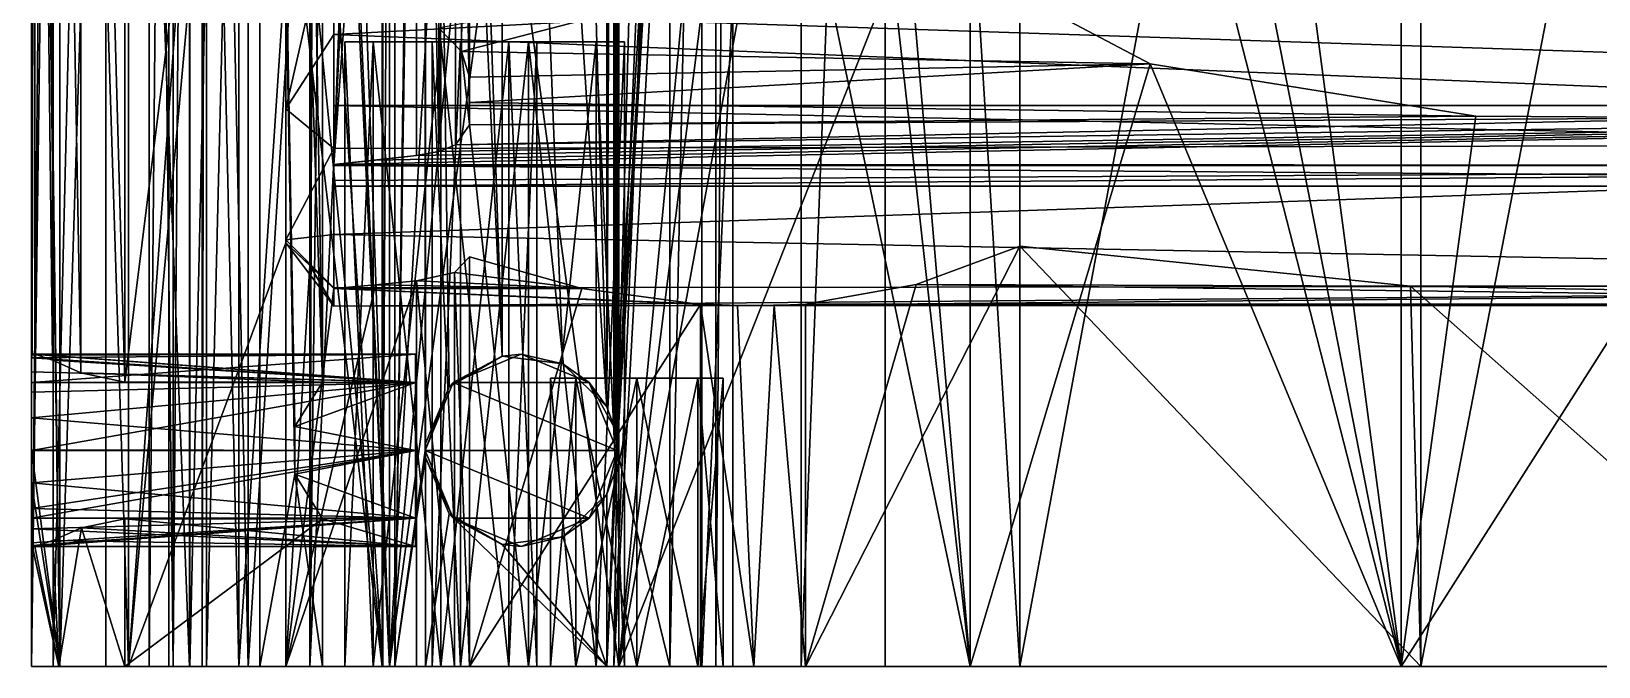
# Model space of a CAD drawing. Extents: x -33.3 to 33, y -1.5 to 54.
# Drawn here: x -33.3 to -0.66, y 0 to 13.22 of the extents above; entities that cross this region are included whole.
import ezdxf

# ---------------------------------------------------------------- set-up
doc = ezdxf.new("R2010")
doc.units = 0

msp = doc.modelspace()

# ---------------------------------------------------------------- linework, layer by layer
for points in [[(-32.844131, 45, 22.814365), (-32.844131, 0, 22.814365), (-33.298752, 0, 23.911924)], [(-32.844131, 45, 22.814365), (-33.298752, 0, 23.911924), (-33.298752, 45, 23.911924)], [(-33.298752, 40.5, 24.31031), (-33.298752, 45, 23.911924), (-33.298752, 0, 23.911924)], [(-33.298752, 45, 28.192495), (-32.706757, 0, 29.620594), (-32.706757, 45, 29.620594)], [(-33.295349, 40.499588, 28.309706), (-32.706757, 0, 29.620594), (-33.298752, 45, 28.192495)], [(-32.706528, 45, -31.61393), (-32.706528, 0, -31.61393), (-33.298752, 0, -30.185276)], [(-32.706528, 45, -31.61393), (-33.298752, 0, -30.185276), (-33.298752, 45, -30.185276)], [(-33.298752, 40.5, -28.309999), (-33.298752, 45, -30.185276), (-33.298752, 0, -30.185276)], [(-31.746572, 45, 22.359743), (-31.746572, 0, 22.359743), (-32.844131, 0, 22.814365)], [(-31.746572, 45, 22.359743), (-32.844131, 0, 22.814365), (-32.844131, 45, 22.814365)], [(-32.706757, 45, 29.620594), (-32.706757, 0, 29.620594), (-31.27866, 0, 30.212589)], [(-32.706757, 45, 29.620594), (-31.27866, 0, 30.212589), (-31.27866, 45, 30.212589)], [(-31.277874, 45, -32.206158), (-31.277874, 0, -32.206158), (-32.706528, 0, -31.61393)], [(-31.277874, 45, -32.206158), (-32.706528, 0, -31.61393), (-32.706528, 45, -31.61393)], [(-31.746572, 45, 22.359743), (-30.005226, 0, 22.359743), (-31.746572, 0, 22.359743)], [(-30.005226, 45, 22.359743), (-30.005226, 0, 22.359743), (-31.746572, 45, 22.359743)], [(-31.27866, 45, 30.212589), (-31.27866, 0, 30.212589), (-28, 45, 30.212589)], [(-28, 36.184063, 30.212589), (-28, 45, 30.212589), (-31.27866, 0, 30.212589)], [(-31.277874, 45, -32.206158), (-25.995192, 0, -32.206158), (-31.277874, 0, -32.206158)], [(-25.995192, 45, -32.206158), (-25.995192, 0, -32.206158), (-31.277874, 45, -32.206158)], [(-30.845131, 45, 20.972454), (-30.845131, 0, 20.972454), (-30.344917, 0, 22.04801)], [(-30.845131, 45, 20.972454), (-30.344917, 0, 22.04801), (-30.344917, 45, 22.04801)], [(-30.438911, 45, 19.857996), (-30.438911, 0, 19.857996), (-30.845131, 0, 20.972454)], [(-30.438911, 45, 19.857996), (-30.845131, 0, 20.972454), (-30.845131, 45, 20.972454)], [(-30.438911, 45, 19.857996), (-25.980762, 0, 15), (-30.438911, 0, 19.857996)], [(-25.980762, 45, 15), (-25.980762, 0, 15), (-30.438911, 45, 19.857996)], [(-30.005226, 45, 22.359743), (-30.344917, 0, 22.04801), (-30.005226, 0, 22.359743)], [(-30.344917, 45, 22.04801), (-30.344917, 0, 22.04801), (-30.005226, 45, 22.359743)], [(-28.977982, 45, -7.763803), (-28.977982, 0, -7.763803), (-30, 0, 0.000973)], [(-30, 45, 0.000973), (-30, 0, 0.000973), (-28.977602, 0, 7.765216)], [(-28.977982, 45, -7.763803), (-30, 0, 0.000973), (-30, 45, 0.000973)], [(-30, 45, 0.000973), (-28.977602, 0, 7.765216), (-28.977602, 45, 7.765216)], [(-29.650682, 45, -21.957912), (-29.650682, 0, -21.957912), (-29.73951, 0, -19.888279)], [(-29.73951, 45, -19.888279), (-29.73951, 0, -19.888279), (-28.782379, 0, -18.052891)], [(-29.650682, 45, -21.957912), (-29.73951, 0, -19.888279), (-29.73951, 45, -19.888279)], [(-29.73951, 45, -19.888279), (-28.782379, 0, -18.052891), (-28.782379, 45, -18.052891)], [(-28.539814, 45, -23.704542), (-28.539814, 0, -23.704542), (-29.650682, 0, -21.957912)], [(-28.539814, 45, -23.704542), (-29.650682, 0, -21.957912), (-29.650682, 45, -21.957912)], [(-25.980762, 45, -15), (-25.980762, 0, -15), (-28.977982, 0, -7.763803)], [(-25.980762, 45, -15), (-28.977982, 0, -7.763803), (-28.977982, 45, -7.763803)], [(-28.977602, 45, 7.765216), (-28.977602, 0, 7.765216), (-25.980762, 0, 15)], [(-28.977602, 45, 7.765216), (-25.980762, 0, 15), (-25.980762, 45, 15)], [(-25.980762, 45, -15), (-28.782379, 0, -18.052891), (-25.980762, 0, -15)], [(-28.782379, 45, -18.052891), (-28.782379, 0, -18.052891), (-25.980762, 45, -15)], [(-27.812992, 4.006595, -24.371542), (-28.539814, 0, -23.704542), (-28.539814, 45, -23.704542)], [(-27.811419, 40.001221, -24.372986), (-27.23431, 5.920989, -24.902594), (-28.539814, 45, -23.704542)], [(-27.811419, 4.99878, -24.372986), (-28.539814, 45, -23.704542), (-27.23431, 5.920989, -24.902594)], [(-27.811419, 4.99878, -24.372986), (-27.812992, 4.006595, -24.371542), (-28.539814, 45, -23.704542)], [(-25.731443, 45, -39.245968), (-25.731443, 0, -39.245968), (-25.995192, 0, -38.609222)], [(-25.995192, 45, -32.206158), (-25.995192, 0, -38.609222), (-25.995192, 0, -32.206158)], [(-25.995192, 45, -38.609222), (-25.995192, 0, -38.609222), (-25.995192, 45, -32.206158)], [(-25.731443, 45, -39.245968), (-25.995192, 0, -38.609222), (-25.995192, 45, -38.609222)], [(-25.094696, 45, -39.509716), (-25.731443, 0, -39.245968), (-25.731443, 45, -39.245968)], [(-25.1, 40.5, -39.509701), (-25.731443, 0, -39.245968), (-25.094696, 45, -39.509716)], [(-19.336653, 45, -31.423027), (-19.336653, 0, -31.423027), (-21.172041, 0, -30.465899)], [(-18.691631, 45, -32.742153), (-21.172041, 0, -30.465899), (-18.691631, 0, -32.742153)], [(-21.1, 4.5, -30.532009), (-21.172041, 0, -30.465899), (-18.691631, 45, -32.742153)], [(-21.1, 4.5, -30.532009), (-19.336653, 45, -31.423027), (-21.172041, 0, -30.465899)], [(-21.172041, 5.031954, -30.465899), (-18.691631, 45, -32.742153), (-21.172041, 39.968044, -30.465899)], [(-21.117777, 4.766068, -30.515696), (-18.691631, 45, -32.742153), (-21.172041, 5.031954, -30.465899)], [(-21.117777, 4.766068, -30.515696), (-21.1, 4.5, -30.532009), (-18.691631, 45, -32.742153)], [(-21.1, 4.5, -39.500626), (-20.00436, 45, -39.156887), (-20.00436, 0, -39.156887)], [(-21.1, 4.5, -39.500626), (-21.1, 40.5, -39.500626), (-20.00436, 45, -39.156887)], [(-21.1, 40.5, -30.532009), (-19.336653, 45, -31.423027), (-21.1, 4.5, -30.532009)], [(-19.044462, 45, -38.196987), (-19.044462, 0, -38.196987), (-20.00436, 0, -39.156887)], [(-19.044462, 45, -38.196987), (-20.00436, 0, -39.156887), (-20.00436, 45, -39.156887)], [(-17.267021, 45, -31.3342), (-17.267021, 0, -31.3342), (-19.336653, 0, -31.423027)], [(-17.267021, 45, -31.3342), (-19.336653, 0, -31.423027), (-19.336653, 45, -31.423027)], [(-18.691631, 45, -36.882973), (-18.691631, 0, -36.882973), (-19.044462, 0, -38.196987)], [(-18.691631, 45, -36.882973), (-19.044462, 0, -38.196987), (-19.044462, 45, -38.196987)], [(-18.691631, 45, -36.882973), (-18.691631, 0, -32.742153), (-18.691631, 0, -36.882973)], [(-18.691631, 45, -32.742153), (-18.691631, 0, -32.742153), (-18.691631, 45, -36.882973)], [(-15.520391, 45, -30.223331), (-15.520391, 0, -30.223331), (-17.267021, 0, -31.3342)], [(-15.520391, 45, -30.223331), (-17.267021, 0, -31.3342), (-17.267021, 45, -31.3342)], [(-15.520391, 45, -30.223331), (-12.718772, 0, -27.170441), (-15.520391, 0, -30.223331)], [(-12.718772, 45, -27.170441), (-12.718772, 0, -27.170441), (-15.520391, 45, -30.223331)], [(-4.363823, 45, -29.680786), (-4.363823, 0, -29.680786), (-12.718772, 0, -27.170441)], [(-4.363823, 45, -29.680786), (-12.718772, 0, -27.170441), (-12.718772, 45, -27.170441)], [(4.361619, 45, -29.681107), (4.361619, 0, -29.681107), (-4.363823, 0, -29.680786)], [(4.361619, 45, -29.681107), (-4.363823, 0, -29.680786), (-4.363823, 45, -29.680786)], [(-33.298752, 39.086426, 24.895391), (-33.298752, 40.5, 24.31031), (-33.298752, 0, 23.911924)], [(-33.298752, 39.291485, -27.903315), (-33.298752, 40.5, -28.309999), (-33.298752, 0, -30.185276)], [(-33.29533, 4.510504, 28.310081), (-33.295349, 40.499588, 28.309706), (-33.298752, 39.824566, 28.192495)], [(-33.29533, 4.510504, 28.310081), (-32.706757, 0, 29.620594), (-33.295349, 40.499588, 28.309706)], [(-25.1, 4.5, -39.509701), (-25.731443, 0, -39.245968), (-25.1, 40.5, -39.509701)], [(-25.1, 4.5, -39.509701), (-25.1, 40.5, -39.509701), (-25.094696, 40.35445, -39.509716)], [(-21.156034, 4.970101, -39.504696), (-21.156034, 40.0299, -39.504696), (-21.1, 40.5, -39.500626)], [(-21.1, 4.5, -39.500626), (-21.156034, 4.970101, -39.504696), (-21.1, 40.5, -39.500626)], [(-21.117777, 4.766068, -30.515696), (-21.1, 40.5, -30.532009), (-21.1, 4.5, -30.532009)], [(-21.117777, 4.766068, -30.515696), (-21.117777, 40.233932, -30.515696), (-21.1, 40.5, -30.532009)], [(-25.1, 4.5, -39.509701), (-25.094696, 40.35445, -39.509716), (-25.094696, 4.645549, -39.509716)], [(-24.601913, 5.820364, -39.509716), (-25.094696, 4.645549, -39.509716), (-25.094696, 40.35445, -39.509716)], [(-23.496424, 6.460319, -39.509716), (-24.601913, 5.820364, -39.509716), (-25.094696, 40.35445, -39.509716)], [(-24.601913, 39.179638, -39.509716), (-23.496424, 6.460319, -39.509716), (-25.094696, 40.35445, -39.509716)], [(-21.172041, 5.031954, -30.465899), (-21.172041, 39.968044, -30.465899), (-21.117777, 40.233932, -30.515696)], [(-21.117777, 4.766068, -30.515696), (-21.172041, 5.031954, -30.465899), (-21.117777, 40.233932, -30.515696)], [(-33.298752, 6.5, 26.309999), (-33.298752, 39.824566, 28.192495), (-33.298752, 38.864944, 27.461481)], [(-33.298752, 6.135055, 27.461481), (-33.298752, 5.175434, 28.192495), (-33.298752, 39.824566, 28.192495)], [(-33.29533, 4.510504, 28.310081), (-33.298752, 39.824566, 28.192495), (-33.298752, 5.175434, 28.192495)], [(-33.298752, 6.5, 26.309999), (-33.298752, 6.135055, 27.461481), (-33.298752, 39.824566, 28.192495)], [(-27.811419, 40.001221, -24.372986), (-27.23431, 39.07901, -24.902594), (-27.23431, 5.920989, -24.902594)], [(-21.156034, 40.0299, -39.504696), (-21.318375, 5.408743, -39.509716), (-21.318375, 39.591255, -39.509716)], [(-21.156034, 4.970101, -39.504696), (-21.318375, 5.408743, -39.509716), (-21.156034, 40.0299, -39.504696)], [(-22.230362, 38.699196, -39.509716), (-21.318375, 39.591255, -39.509716), (-21.318375, 5.408743, -39.509716)], [(-33.298752, 39.291485, -27.903315), (-33.298752, 0, -30.185276), (-33.298752, 38.573772, -26.848183)], [(-24.601913, 39.179638, -39.509716), (-23.496424, 38.53968, -39.509716), (-23.496424, 6.460319, -39.509716)], [(-33.298752, 38.5, 26.309999), (-33.298752, 39.086426, 24.895391), (-33.298752, 0, 23.911924)], [(-33.298752, 6.5, 26.309999), (-33.298752, 38.864944, 27.461481), (-33.298752, 38.5, 26.309999)], [(-32.269455, 6.11617, -25.13187), (-32.270882, 38.883297, -25.132633), (-32.857845, 38.624851, -25.614794)], [(-32.270882, 38.883297, -25.132633), (-31.353165, 5.920989, -24.902594), (-31.353165, 39.07901, -24.902594)], [(-32.269455, 6.11617, -25.13187), (-31.353165, 5.920989, -24.902594), (-32.270882, 38.883297, -25.132633)], [(-31.353165, 5.920989, -24.902594), (-27.23431, 5.920989, -24.902594), (-27.23431, 39.07901, -24.902594)], [(-31.353165, 39.07901, -24.902594), (-31.353165, 5.920989, -24.902594), (-27.23431, 39.07901, -24.902594)], [(-33.298752, 5.708514, -27.903315), (-33.298752, 38.573772, -26.848183), (-33.298752, 0, -30.185276)], [(-33.298752, 38.573772, -26.848183), (-33.298752, 6.426229, -26.848183), (-33.280163, 6.481708, -26.57988)], [(-33.280163, 38.518291, -26.57988), (-33.298752, 38.573772, -26.848183), (-33.280163, 6.481708, -26.57988)], [(-33.298752, 5.708514, -27.903315), (-33.298752, 6.426229, -26.848183), (-33.298752, 38.573772, -26.848183)], [(-33.280163, 38.518291, -26.57988), (-33.280163, 6.481708, -26.57988), (-33.222836, 6.5, -26.309999)], [(-33.222836, 38.5, -26.309999), (-33.280163, 38.518291, -26.57988), (-33.222836, 6.5, -26.309999)], [(-32.858875, 6.375619, -25.616049), (-32.857845, 38.624851, -25.614794), (-33.222836, 38.5, -26.309999)], [(-32.858875, 6.375619, -25.616049), (-32.269455, 6.11617, -25.13187), (-32.857845, 38.624851, -25.614794)], [(-23.496424, 38.53968, -39.509716), (-22.230362, 38.699196, -39.509716), (-21.318375, 5.408743, -39.509716)], [(-23.496424, 38.53968, -39.509716), (-22.230362, 6.300802, -39.509716), (-23.496424, 6.460319, -39.509716)], [(-23.496424, 38.53968, -39.509716), (-21.318375, 5.408743, -39.509716), (-22.230362, 6.300802, -39.509716)], [(-33.298752, 4.5, 24.31031), (-33.298752, 38.5, 26.309999), (-33.298752, 0, 23.911924)], [(-33.298752, 5.913573, 24.895391), (-33.298752, 6.5, 26.309999), (-33.298752, 38.5, 26.309999)], [(-33.298752, 4.5, 24.31031), (-33.298752, 5.913573, 24.895391), (-33.298752, 38.5, 26.309999)], [(-32.858875, 6.375619, -25.616049), (-33.222836, 38.5, -26.309999), (-33.222836, 6.5, -26.309999)], [(-28, 36.184063, 30.212589), (-31.27866, 0, 30.212589), (-28, 8.816087, 30.212589)], [(-28, 36.121296, 36.403366), (-28, 36.184063, 30.212589), (-28, 8.816087, 30.212589)], [(-28, 33.395233, 41.962067), (-28, 36.121296, 36.403366), (-28, 8.816087, 30.212589)], [(-27.5, 35), (-27.5, 0), (-25.841698, 0, -9.404397)], [(-25.841955, 35, 9.403885), (-25.841698, 0, 9.404397), (-27.5, 0)], [(-27.394474, 35, 2.403049), (-27.5, 0), (-27.5, 35)], [(-27.08239, 35, 4.77397), (-27.5, 0), (-27.394474, 35, 2.403049)], [(-25.841955, 35, 9.403885), (-27.5, 0), (-27.08239, 35, 4.77397)], [(-27.394474, 35, -2.403049), (-27.5, 35), (-25.841698, 0, -9.404397)], [(-27.394474, 35, -2.403049), (-25.841698, 0, -9.404397), (-27.08239, 35, -4.77397)], [(-27.08239, 35, -4.77397), (-25.841698, 0, -9.404397), (-25.841955, 35, -9.403885)], [(-27, 35, 33.170441), (-27, 10, 33.170441), (-27, 10.113154, 31.492329)], [(-27, 34.886845, 31.492329), (-27, 35, 33.170441), (-27, 10.113154, 31.492329)], [(-27, 35, 33.170441), (-27, 34.574043, 36.404457), (-27, 10, 33.170441)], [(-25.841955, 35, -9.403885), (-25.841698, 0, -9.404397), (-21.065294, 0, -17.677368)], [(-25.841955, 35, -9.403885), (-21.065294, 0, -17.677368), (-21.066244, 35, -17.676039)], [(-23.81609, 35, 13.748703), (-25.841698, 0, 9.404397), (-25.841955, 35, 9.403885)], [(-21.066244, 35, 17.676039), (-21.065294, 0, 17.677368), (-25.841698, 0, 9.404397)], [(-22.525848, 35, 15.774435), (-25.841698, 0, 9.404397), (-23.81609, 35, 13.748703)], [(-21.066244, 35, 17.676039), (-25.841698, 0, 9.404397), (-22.525848, 35, 15.774435)], [(-21.066244, 35, -17.676039), (-21.065294, 0, -17.677368), (-13.75, 0, -23.815699)], [(-21.066244, 35, -17.676039), (-13.75, 0, -23.815699), (-17.676039, 35, -21.066244)], [(-17.676039, 35, 21.066244), (-21.065294, 0, 17.677368), (-21.066244, 35, 17.676039)], [(-17.676039, 35, 21.066244), (-18.081625, 23.608702, 20.719706), (-21.065294, 0, 17.677368)], [(-17.676039, 35, -21.066244), (-13.75, 0, -23.815699), (-13.748703, 35, -23.81609)], [(-13.748703, 35, -23.81609), (-13.75, 0, -23.815699), (-4.776402, 0, -27.081764)], [(-13.748703, 35, -23.81609), (-4.776402, 0, -27.081764), (-11.623471, 35, -24.922573)], [(-11.623471, 35, -24.922573), (-4.776402, 0, -27.081764), (-9.403885, 35, -25.841955)], [(-9.403885, 35, -25.841955), (-4.776402, 0, -27.081764), (-4.77397, 35, -27.08239)], [(-4.77397, 35, -27.08239), (-4.776402, 0, -27.081764), (4.776402, 0, -27.081764)], [(-4.77397, 35, -27.08239), (4.776402, 0, -27.081764), (4.77397, 35, -27.08239)], [(-27, 34.886845, 31.492329), (-27, 10.113154, 31.492329), (-27, 10.447935, 29.854156)], [(-27, 34.552063, 29.854156), (-27, 34.886845, 31.492329), (-27, 10.447935, 29.854156)], [(-27, 34.574043, 36.404457), (-27, 10.425955, 36.404457), (-27, 10, 33.170441)], [(-27, 34.574043, 36.404457), (-27, 33.324436, 39.421284), (-27, 10.425955, 36.404457)], [(-26.133982, 34.462318, 29.543749), (-27, 34.552063, 29.854156), (-27, 10.447935, 29.854156)], [(-26.133982, 34.462318, 29.543749), (-27, 10.447935, 29.854156), (-25.277739, 34.364941, 29.236843)], [(-25.277739, 34.364941, 29.236843), (-27, 10.447935, 29.854156), (-25.277739, 10.635059, 29.236843)], [(-25.277739, 34.364941, 29.236843), (-25.277739, 10.635059, 29.236843), (-24.817129, 10.72207, 28.983513)], [(-25.277739, 34.364941, 29.236843), (-24.817129, 10.72207, 28.983513), (-24.820301, 34.278812, 28.985994)], [(-24.820301, 34.278812, 28.985994), (-24.817129, 10.72207, 28.983513), (-24.468899, 34.140236, 28.614689)], [(-24.468899, 34.140236, 28.614689), (-24.817129, 10.72207, 28.983513), (-24.465014, 10.861979, 28.60903)], [(-24.468899, 34.140236, 28.614689), (-24.465014, 10.861979, 28.60903), (-24.174643, 11.275418, 27.669643)], [(-24.468899, 34.140236, 28.614689), (-24.174643, 11.275418, 27.669643), (-24.174643, 33.724583, 27.669643)], [(-24.174643, 33.724583, 27.669643), (-24.174643, 11.275418, 27.669643), (-24.174643, 33.263065, 26.813835)], [(-28, 28.537912, 45.801014), (-28, 33.395233, 41.962067), (-28, 8.816087, 30.212589)], [(-27, 33.324436, 39.421284), (-27, 11.675566, 39.421284), (-27, 10.425955, 36.404457)], [(-27, 33.324436, 39.421284), (-27, 31.338835, 42.009274), (-27, 11.675566, 39.421284)], [(-24.174643, 33.263065, 26.813835), (-24.174643, 11.275418, 27.669643), (-24.174643, 32.73539, 25.995008)], [(-24.174643, 32.73539, 25.995008), (-24.174643, 12.264612, 25.995008), (-24.34314, 12.8015, 25.284433)], [(-24.174643, 32.73539, 25.995008), (-24.34314, 12.8015, 25.284433), (-24.339455, 32.204487, 25.291803)], [(-24.174643, 32.73539, 25.995008), (-24.174643, 11.275418, 27.669643), (-24.174643, 12.264612, 25.995008)], [(-24.339455, 32.204487, 25.291803), (-24.34314, 12.8015, 25.284433), (-24.813972, 13.285153, 24.72434)], [(-27, 31.338835, 42.009274), (-27, 13.661165, 42.009274), (-27, 11.675566, 39.421284)], [(-28, 22.499947, 47.170288), (-28, 28.537912, 45.801014), (-28, 8.816087, 30.212589)], [(-17.564455, 19.036381, 21.159889), (-21.065294, 0, 17.677368), (-18.081625, 23.608702, 20.719706)], [(-28, 16.462172, 45.80098), (-28, 22.499947, 47.170288), (-28, 8.816087, 30.212589)], [(-15.045473, 15.206003, 23.019203), (-21.065294, 0, 17.677368), (-17.564455, 19.036381, 21.159889)], [(-28, 11.604877, 41.962017), (-26.999844, 15.997065, 46.687534), (-28, 16.462172, 45.80098)], [(-28, 11.604877, 41.962017), (-28, 16.462172, 45.80098), (-28, 8.816087, 30.212589)], [(-28, 11.604877, 41.962017), (-26.999847, 13.154413, 44.903301), (-26.999844, 15.997065, 46.687534)], [(-26.999847, 13.154413, 44.903301), (28, 10.894039, 42.672619), (28, 16.078783, 46.726543)], [(-26.999844, 15.997065, 46.687534), (-26.999847, 13.154413, 44.903301), (28, 16.078783, 46.726543)], [(-24.813972, 13.285153, 24.72434), (-24.34314, 12.8015, 25.284433), (-15.045473, 15.206003, 23.019203)], [(-24.34314, 12.8015, 25.284433), (-10.002563, 12.542758, 25.613766), (-15.045473, 15.206003, 23.019203)], [(-15.045473, 15.206003, 23.019203), (-13.75, 0, 23.815699), (-21.065294, 0, 17.677368)], [(-10.002563, 12.542758, 25.613766), (-13.75, 0, 23.815699), (-15.045473, 15.206003, 23.019203)], [(-27, 13.661165, 42.009274), (33, 13.660427, 42.008266), (33, 11.675383, 39.421444)], [(-27, 13.661165, 42.009274), (33, 11.675383, 39.421444), (-27, 11.675566, 39.421284)], [(-28, 11.604877, 41.962017), (-26.999857, 10.779586, 42.531631), (-26.999847, 13.154413, 44.903301)], [(-26.999847, 13.154413, 44.903301), (-26.999857, 10.779586, 42.531631), (28, 10.894039, 42.672619)], [(-26.77, 13, -21.0404), (-26.77, 0, -21.0404), (-26.183573, 0, -22.455008)], [(-26.183893, 13, -19.626507), (-26.183573, 0, -19.625792), (-26.77, 0, -21.0404)], [(-26.183893, 13, -19.626507), (-26.77, 0, -21.0404), (-26.77, 13, -21.0404)], [(-26.183893, 13, -22.454294), (-26.77, 13, -21.0404), (-26.183573, 0, -22.455008)], [(-23.356106, 13, -19.626507), (-26.183893, 13, -19.626507), (-26.77, 13, -21.0404)], [(-22.77, 13, -21.0404), (-23.356106, 13, -19.626507), (-26.77, 13, -21.0404)], [(-26.183893, 13, -22.454294), (-22.77, 13, -21.0404), (-26.77, 13, -21.0404)], [(-26.183893, 13, -22.454294), (-26.183573, 0, -22.455008), (-24.77, 0, -23.040091)], [(-26.183893, 13, -22.454294), (-24.77, 0, -23.040091), (-24.77, 13, -23.0404)], [(-24.77, 13, -19.0404), (-26.183573, 0, -19.625792), (-26.183893, 13, -19.626507)], [(-23.356106, 13, -19.626507), (-24.77, 13, -19.0404), (-26.183893, 13, -19.626507)], [(-26.183893, 13, -22.454294), (-23.356106, 13, -22.454294), (-22.77, 13, -21.0404)], [(-26.183893, 13, -22.454294), (-24.77, 13, -23.0404), (-23.356106, 13, -22.454294)], [(-24.77, 13, -19.0404), (-24.77, 0, -19.04071), (-26.183573, 0, -19.625792)], [(-24.950001, 13, 23.0119), (-24.950001, 0, 23.0119), (-24.363573, 0, 21.597292)], [(-24.363894, 13, 24.425793), (-24.363573, 0, 24.426508), (-24.950001, 0, 23.0119)], [(-24.363894, 13, 24.425793), (-24.950001, 0, 23.0119), (-24.950001, 13, 23.0119)], [(-24.363894, 13, 21.598007), (-24.950001, 13, 23.0119), (-24.363573, 0, 21.597292)], [(-21.536106, 13, 24.425793), (-24.363894, 13, 24.425793), (-24.950001, 13, 23.0119)], [(-20.950001, 13, 23.0119), (-21.536106, 13, 24.425793), (-24.950001, 13, 23.0119)], [(-24.363894, 13, 21.598007), (-20.950001, 13, 23.0119), (-24.950001, 13, 23.0119)], [(-24.77, 13, -23.0404), (-24.77, 0, -23.040091), (-23.356426, 0, -22.455008)], [(-24.77, 13, -23.0404), (-23.356426, 0, -22.455008), (-23.356106, 13, -22.454294)], [(-23.356106, 13, -19.626507), (-23.356426, 0, -19.625792), (-24.77, 0, -19.04071)], [(-23.356106, 13, -19.626507), (-24.77, 0, -19.04071), (-24.77, 13, -19.0404)], [(-24.363894, 13, 21.598007), (-24.363573, 0, 21.597292), (-22.950001, 0, 21.012209)], [(-24.363894, 13, 21.598007), (-22.950001, 0, 21.012209), (-22.950001, 13, 21.0119)], [(-22.950001, 13, 25.0119), (-24.363573, 0, 24.426508), (-24.363894, 13, 24.425793)], [(-21.536106, 13, 24.425793), (-22.950001, 13, 25.0119), (-24.363894, 13, 24.425793)], [(-24.363894, 13, 21.598007), (-21.536106, 13, 21.598007), (-20.950001, 13, 23.0119)], [(-24.363894, 13, 21.598007), (-22.950001, 13, 21.0119), (-21.536106, 13, 21.598007)], [(-22.950001, 13, 25.0119), (-22.950001, 0, 25.011591), (-24.363573, 0, 24.426508)], [(-24.34314, 12.8015, 25.284433), (-24.174643, 12.264612, 25.995008), (-10.002563, 12.542758, 25.613766)], [(-23.356106, 13, -22.454294), (-23.356426, 0, -22.455008), (-22.77, 0, -21.0404)], [(-22.77, 13, -21.0404), (-22.77, 0, -21.0404), (-23.356426, 0, -19.625792)], [(-22.77, 13, -21.0404), (-23.356426, 0, -19.625792), (-23.356106, 13, -19.626507)], [(-23.356106, 13, -22.454294), (-22.77, 0, -21.0404), (-22.77, 13, -21.0404)], [(-22.950001, 13, 21.0119), (-22.950001, 0, 21.012209), (-21.536427, 0, 21.597292)], [(-22.950001, 13, 21.0119), (-21.536427, 0, 21.597292), (-21.536106, 13, 21.598007)], [(-21.536106, 13, 24.425793), (-21.536427, 0, 24.426508), (-22.950001, 0, 25.011591)], [(-21.536106, 13, 24.425793), (-22.950001, 0, 25.011591), (-22.950001, 13, 25.0119)], [(-21.536106, 13, 21.598007), (-21.536427, 0, 21.597292), (-20.950001, 0, 23.0119)], [(-20.950001, 13, 23.0119), (-20.950001, 0, 23.0119), (-21.536427, 0, 24.426508)], [(-20.950001, 13, 23.0119), (-21.536427, 0, 24.426508), (-21.536106, 13, 24.425793)], [(-21.536106, 13, 21.598007), (-20.950001, 0, 23.0119), (-20.950001, 13, 23.0119)], [(-24.174643, 11.736936, 26.813835), (-3.219651, 11.458192, 27.31139), (-10.002563, 12.542758, 25.613766)], [(-24.174643, 12.264612, 25.995008), (-24.174643, 11.736936, 26.813835), (-10.002563, 12.542758, 25.613766)], [(-10.002563, 12.542758, 25.613766), (-4.776402, 0, 27.081764), (-13.75, 0, 23.815699)], [(-3.219651, 11.458192, 27.31139), (-4.776402, 0, 27.081764), (-10.002563, 12.542758, 25.613766)], [(-24.174643, 12.264612, 25.995008), (-24.174643, 11.275418, 27.669643), (-24.174643, 11.736936, 26.813835)], [(-28, 8.878848, 36.403336), (-26.999857, 10.779586, 42.531631), (-28, 11.604877, 41.962017)], [(-28, 8.878848, 36.403336), (-28, 11.604877, 41.962017), (-28, 8.816087, 30.212589)], [(-27, 11.675566, 39.421284), (33, 11.675383, 39.421444), (33, 10.4261, 36.405079)], [(-27, 11.675566, 39.421284), (33, 10.4261, 36.405079), (-27, 10.425955, 36.404457)], [(-27, 10.447935, 29.854156), (33, 10.4261, 29.935802), (33, 11.675383, 26.919437)], [(-26.133982, 10.53768, 29.543749), (-27, 10.447935, 29.854156), (33, 11.675383, 26.919437)], [(-25.277739, 10.635059, 29.236843), (-26.133982, 10.53768, 29.543749), (33, 11.675383, 26.919437)], [(-24.817129, 10.72207, 28.983513), (-25.277739, 10.635059, 29.236843), (33, 11.675383, 26.919437)], [(-24.465014, 10.861979, 28.60903), (-24.817129, 10.72207, 28.983513), (33, 11.675383, 26.919437)], [(-24.465014, 10.861979, 28.60903), (33, 11.675383, 26.919437), (2.50219, 11.418962, 27.385927)], [(-24.174643, 11.736936, 26.813835), (-24.174643, 11.275418, 27.669643), (-3.219651, 11.458192, 27.31139)], [(-24.174643, 11.275418, 27.669643), (2.50219, 11.418962, 27.385927), (-3.219651, 11.458192, 27.31139)], [(2.50219, 11.418962, 27.385927), (-4.776402, 0, 27.081764), (-3.219651, 11.458192, 27.31139)], [(-24.174643, 11.275418, 27.669643), (-24.465014, 10.861979, 28.60903), (2.50219, 11.418962, 27.385927)], [(2.50219, 11.418962, 27.385927), (4.776402, 0, 27.081764), (-4.776402, 0, 27.081764)], [(-28, 8.878848, 36.403336), (-26.999874, 8.991527, 39.691265), (-26.999857, 10.779586, 42.531631)], [(-26.999874, 8.991527, 39.691265), (28, 7.943189, 36.78973), (28, 10.894039, 42.672619)], [(-26.999857, 10.779586, 42.531631), (-26.999874, 8.991527, 39.691265), (28, 10.894039, 42.672619)], [(-25.277739, 10.635059, 29.236843), (-27, 10.447935, 29.854156), (-26.133982, 10.53768, 29.543749)], [(-27, 10.113154, 31.492329), (33, 10.4261, 29.935802), (-27, 10.447935, 29.854156)], [(-27, 10.425955, 36.404457), (33, 10.4261, 36.405079), (33, 10, 33.170441)], [(-27, 10, 33.170441), (33, 10, 33.170441), (33, 10.4261, 29.935802)], [(-27, 10, 33.170441), (33, 10.4261, 29.935802), (-27, 10.113154, 31.492329)], [(-27, 10.425955, 36.404457), (33, 10, 33.170441), (-27, 10, 33.170441)], [(-28, 8.816087, 30.212589), (-31.27866, 0, 30.212589), (-28, 0, 30.212589)], [(-28, 8.878848, 36.403336), (-26.999897, 7.879784, 36.524433), (-26.999874, 8.991527, 39.691265)], [(-28, 8.878848, 36.403336), (-28, 8.816087, 30.212589), (-26.999897, 7.879784, 36.524433)], [(-27.502689, 8.34601, 30.034338), (-28, 8.816087, 30.212589), (-28, 0, 30.212589)], [(-28, 8.816087, 30.212589), (-26.999926, 7.500012, 33.189728), (-26.999897, 7.879784, 36.524433)], [(-27.502689, 8.34601, 30.034338), (-26.999926, 7.500012, 33.189728), (-28, 8.816087, 30.212589)], [(-26.999874, 8.991527, 39.691265), (-26.999897, 7.879784, 36.524433), (28, 7.943189, 36.78973)], [(-24.484879, 8.201328, 28.637451), (-24.175133, 0, 27.709982), (-24.175133, 8.529195, 27.709982)], [(-24.484879, 8.201328, 28.637451), (-24.175133, 8.529195, 27.709982), (-21.837921, 7.871142, 29.854824)], [(-21.837921, 7.871142, 29.854824), (-24.175133, 8.529195, 27.709982), (-24.175133, 0, 27.709982)], [(-12.718772, 8.752273, 27.170441), (-17.176922, 0, 32.028435), (-12.718772, 0, 27.170441)], [(-14.87547, 7.95101, 29.520571), (-17.176922, 0, 32.028435), (-12.718772, 8.752273, 27.170441)], [(-14.87547, 7.95101, 29.520571), (-12.718772, 8.752273, 27.170441), (-4.58157, 7.919723, 29.646873)], [(-12.718772, 8.752273, 27.170441), (-12.718772, 0, 27.170441), (-4.364412, 0, 29.680696)], [(-4.58157, 7.919723, 29.646873), (-12.718772, 8.752273, 27.170441), (-4.364412, 0, 29.680696)], [(-27.502689, 8.34601, 30.034338), (-28, 0, 30.212589), (-26.999958, 7.871187, 29.854141)], [(-27.502689, 8.34601, 30.034338), (-26.999958, 7.871187, 29.854141), (-26.999926, 7.500012, 33.189728)], [(-25.277739, 8.02496, 29.236843), (-24.489742, 0, 28.642395), (-24.484879, 8.201328, 28.637451)], [(-25.277739, 8.02496, 29.236843), (-24.484879, 8.201328, 28.637451), (-21.837921, 7.871142, 29.854824)], [(-24.484879, 8.201328, 28.637451), (-24.489742, 0, 28.642395), (-24.175133, 0, 27.709982)], [(-25.277739, 8.02496, 29.236843), (-28, 0, 30.212589), (-25.277739, 0, 29.236843)], [(-26.135544, 7.944892, 29.544308), (-28, 0, 30.212589), (-25.277739, 8.02496, 29.236843)], [(-26.999958, 7.871187, 29.854141), (-28, 0, 30.212589), (-26.135544, 7.944892, 29.544308)], [(-26.999958, 7.871187, 29.854141), (-26.135544, 7.944892, 29.544308), (-21.837921, 7.871142, 29.854824)], [(-26.999958, 7.871187, 29.854141), (-21.837921, 7.871142, 29.854824), (-19.366938, 7.536655, 32.122429)], [(-26.999958, 7.871187, 29.854141), (-19.366938, 7.536655, 32.122429), (-18.594118, 7.51468, 32.505802)], [(-26.999926, 7.500012, 33.189728), (-26.999958, 7.871187, 29.854141), (-18.594118, 7.51468, 32.505802)], [(-26.999926, 7.500012, 33.189728), (-18.594118, 7.51468, 32.505802), (28, 7.943189, 36.78973)], [(-26.999897, 7.879784, 36.524433), (-26.999926, 7.500012, 33.189728), (28, 7.943189, 36.78973)], [(-26.135544, 7.944892, 29.544308), (-25.277739, 8.02496, 29.236843), (-21.837921, 7.871142, 29.854824)], [(-25.277739, 8.02496, 29.236843), (-25.277739, 0, 29.236843), (-24.489742, 0, 28.642395)], [(-21.837921, 7.871142, 29.854824), (-24.175133, 0, 27.709982), (-19.366938, 7.536655, 32.122429)], [(-18.594118, 7.51468, 32.505802), (18.680254, 7.51552, 32.48772), (28, 7.943189, 36.78973)], [(-14.87547, 7.95101, 29.520571), (-17.176922, 7.543536, 32.028435), (-17.176922, 0, 32.028435)], [(-14.87547, 7.95101, 29.520571), (17.176922, 7.543536, 32.028435), (-17.176922, 7.543536, 32.028435)], [(-14.87547, 7.95101, 29.520571), (-4.58157, 7.919723, 29.646873), (17.176922, 7.543536, 32.028435)], [(-4.58157, 7.919723, 29.646873), (-4.364412, 0, 29.680696), (4.361997, 0, 29.681051)], [(4.565888, 7.919133, 29.649317), (-4.58157, 7.919723, 29.646873), (4.361997, 0, 29.681051)], [(17.176922, 7.543536, 32.028435), (-4.58157, 7.919723, 29.646873), (4.565888, 7.919133, 29.649317)], [(-19.366938, 7.536655, 32.122429), (-24.175133, 0, 27.709982), (-19.366938, 0, 32.122429)], [(-19.366938, 7.536655, 32.122429), (-19.366938, 0, 32.122429), (-18.252478, 0, 32.528648)], [(-18.594118, 7.51468, 32.505802), (-19.366938, 7.536655, 32.122429), (-18.252478, 0, 32.528648)], [(-18.594118, 7.51468, 32.505802), (-18.252478, 0, 32.528648), (-17.828568, 7.517245, 32.450817)], [(-18.594118, 7.51468, 32.505802), (-17.828568, 7.517245, 32.450817), (18.680254, 7.51552, 32.48772)], [(-17.828568, 7.517245, 32.450817), (-18.252478, 0, 32.528648), (-17.176922, 0, 32.028435)], [(-17.828568, 7.517245, 32.450817), (-17.176922, 0, 32.028435), (-17.176922, 7.543536, 32.028435)], [(-17.828568, 7.517245, 32.450817), (-17.176922, 7.543536, 32.028435), (17.911617, 7.516028, 32.475952)], [(-17.828568, 7.517245, 32.450817), (17.911617, 7.516028, 32.475952), (18.680254, 7.51552, 32.48772)], [(17.911617, 7.516028, 32.475952), (-17.176922, 7.543536, 32.028435), (17.176922, 7.543536, 32.028435)], [(-25.298754, 6.5, -26.309999), (-33.280163, 6.481708, -26.57988), (-33.298752, 6.426229, -26.848183)], [(-25.298754, 6.5, -26.309999), (-33.298752, 6.426229, -26.848183), (-25.298754, 5.913893, -27.723894)], [(-25.298754, 5.913893, 27.723894), (-33.298752, 6.135055, 27.461481), (-33.298752, 6.5, 26.309999)], [(-25.298754, 6.5, 26.309999), (-33.298752, 6.5, 26.309999), (-33.298752, 5.913573, 24.895391)], [(-25.298754, 5.913893, 27.723894), (-33.298752, 6.5, 26.309999), (-25.298754, 6.5, 26.309999)], [(-25.298754, 6.5, 26.309999), (-33.298752, 5.913573, 24.895391), (-25.298754, 5.913893, 24.896107)], [(-25.298754, 5.913893, -27.723894), (-33.298752, 6.426229, -26.848183), (-33.298752, 5.708514, -27.903315)], [(-25.298754, 6.5, -26.309999), (-33.222836, 6.5, -26.309999), (-33.280163, 6.481708, -26.57988)], [(-25.298754, 5.913893, -24.896107), (-32.858875, 6.375619, -25.616049), (-33.222836, 6.5, -26.309999)], [(-25.298754, 5.913893, -24.896107), (-33.222836, 6.5, -26.309999), (-25.298754, 6.5, -26.309999)], [(-25.298754, 5.913893, -24.896107), (-32.269455, 6.11617, -25.13187), (-32.858875, 6.375619, -25.616049)], [(-25.298754, 6.5, 26.309999), (-25.298754, 5.913893, 24.896107), (-25.298754, 2.5, 26.309999)], [(-25.298754, 3.086107, 27.723894), (-25.298754, 6.5, 26.309999), (-25.298754, 2.5, 26.309999)], [(-25.298754, 3.086107, 27.723894), (-25.298754, 5.913893, 27.723894), (-25.298754, 6.5, 26.309999)], [(-25.298754, 6.5, -26.309999), (-25.298754, 5.913893, -27.723894), (-25.298754, 2.5, -26.309999)], [(-25.298754, 3.086107, -24.896107), (-25.298754, 6.5, -26.309999), (-25.298754, 2.5, -26.309999)], [(-25.298754, 3.086107, -24.896107), (-25.298754, 5.913893, -24.896107), (-25.298754, 6.5, -26.309999)], [(-24.513893, 5.913893, -29.509718), (-24.601913, 5.820364, -39.509716), (-23.496424, 6.460319, -39.509716)], [(-24.513893, 5.913893, -29.509718), (-23.496424, 6.460319, -39.509716), (-23.1, 6.5, -29.509718)], [(-24.513893, 5.913893, -29.509718), (-23.1, 6.5, -29.509718), (-21.686106, 5.913893, -29.509718)], [(-23.1, 6.5, -29.509718), (-23.496424, 6.460319, -39.509716), (-22.230362, 6.300802, -39.509716)], [(-23.1, 6.5, -29.509718), (-22.230362, 6.300802, -39.509716), (-21.686106, 5.913893, -29.509718)], [(-21.686106, 5.913893, -29.509718), (-22.230362, 6.300802, -39.509716), (-21.318375, 5.408743, -39.509716)], [(-25.298754, 5.913893, 27.723894), (-33.298752, 5.175434, 28.192495), (-33.298752, 6.135055, 27.461481)], [(-25.298754, 5.913893, -27.723894), (-33.298752, 5.708514, -27.903315), (-33.298752, 4.5, -28.309999)], [(-25.298754, 5.913893, -27.723894), (-33.298752, 4.5, -28.309999), (-25.298754, 4.5, -28.309999)], [(-25.298754, 4.5, 28.309999), (-33.298752, 5.175434, 28.192495), (-25.298754, 5.913893, 27.723894)], [(-25.298754, 5.913893, 24.896107), (-33.298752, 5.913573, 24.895391), (-33.298752, 4.5, 24.31031)], [(-25.298754, 5.913893, 24.896107), (-33.298752, 4.5, 24.31031), (-25.298754, 4.5, 24.309999)], [(-32.269455, 6.11617, -25.13187), (-27.23431, 5.920989, -24.902594), (-31.353165, 5.920989, -24.902594)], [(-25.298754, 5.913893, -24.896107), (-27.23431, 5.920989, -24.902594), (-32.269455, 6.11617, -25.13187)], [(-25.298754, 5.913893, -24.896107), (-27.811419, 4.99878, -24.372986), (-27.23431, 5.920989, -24.902594)], [(-25.298754, 4.5, -24.309999), (-27.811419, 4.99878, -24.372986), (-25.298754, 5.913893, -24.896107)], [(-25.298754, 5.913893, 24.896107), (-25.298754, 3.086107, 24.896107), (-25.298754, 2.5, 26.309999)], [(-25.298754, 5.913893, 24.896107), (-25.298754, 4.5, 24.309999), (-25.298754, 3.086107, 24.896107)], [(-25.298754, 3.086107, 27.723894), (-25.298754, 4.5, 28.309999), (-25.298754, 5.913893, 27.723894)], [(-25.298754, 5.913893, -27.723894), (-25.298754, 3.086107, -27.723894), (-25.298754, 2.5, -26.309999)], [(-25.298754, 5.913893, -27.723894), (-25.298754, 4.5, -28.309999), (-25.298754, 3.086107, -27.723894)], [(-25.298754, 3.086107, -24.896107), (-25.298754, 4.5, -24.309999), (-25.298754, 5.913893, -24.896107)], [(-25.1, 4.5, -29.509718), (-24.601913, 5.820364, -39.509716), (-24.513893, 5.913893, -29.509718)], [(-25.1, 4.5, -29.509718), (-24.513893, 5.913893, -29.509718), (-21.1, 4.5, -29.509718)], [(-24.513893, 5.913893, -29.509718), (-21.686106, 5.913893, -29.509718), (-21.1, 4.5, -29.509718)], [(-22.49, 6, -25.0634), (-22.49, 0, -25.0634), (-21.962215, 0, -26.336548)], [(-21.962503, 6, -23.790895), (-21.962215, 0, -23.790253), (-22.49, 0, -25.0634)], [(-21.962503, 6, -23.790895), (-22.49, 0, -25.0634), (-22.49, 6, -25.0634)], [(-21.962503, 6, -26.335903), (-22.49, 6, -25.0634), (-21.962215, 0, -26.336548)], [(-19.417496, 6, -23.790895), (-21.962503, 6, -23.790895), (-22.49, 6, -25.0634)], [(-18.889999, 6, -25.0634), (-19.417496, 6, -23.790895), (-22.49, 6, -25.0634)], [(-21.962503, 6, -26.335903), (-18.889999, 6, -25.0634), (-22.49, 6, -25.0634)], [(-21.962503, 6, -26.335903), (-21.962215, 0, -26.336548), (-20.690001, 0, -26.863121)], [(-21.962503, 6, -26.335903), (-20.690001, 0, -26.863121), (-20.690001, 6, -26.8634)], [(-20.690001, 6, -23.263399), (-21.962215, 0, -23.790253), (-21.962503, 6, -23.790895)], [(-19.417496, 6, -23.790895), (-20.690001, 6, -23.263399), (-21.962503, 6, -23.790895)], [(-21.962503, 6, -26.335903), (-19.417496, 6, -26.335903), (-18.889999, 6, -25.0634)], [(-21.962503, 6, -26.335903), (-20.690001, 6, -26.8634), (-19.417496, 6, -26.335903)], [(-20.690001, 6, -23.263399), (-20.690001, 0, -23.26368), (-21.962215, 0, -23.790253)], [(-21.686106, 5.913893, -29.509718), (-21.318375, 5.408743, -39.509716), (-21.156034, 4.970101, -39.504696)], [(-21.686106, 5.913893, -29.509718), (-21.156034, 4.970101, -39.504696), (-21.1, 4.5, -39.500626)], [(-21.686106, 5.913893, -29.509718), (-21.1, 4.5, -39.500626), (-21.1, 4.5, -29.509718)], [(-20.690001, 6, -26.8634), (-20.690001, 0, -26.863121), (-19.417784, 0, -26.336548)], [(-20.690001, 6, -26.8634), (-19.417784, 0, -26.336548), (-19.417496, 6, -26.335903)], [(-19.417496, 6, -23.790895), (-19.417784, 0, -23.790253), (-20.690001, 0, -23.26368)], [(-19.417496, 6, -23.790895), (-20.690001, 0, -23.26368), (-20.690001, 6, -23.263399)], [(-19.417496, 6, -26.335903), (-19.417784, 0, -26.336548), (-18.889999, 0, -25.0634)], [(-18.889999, 6, -25.0634), (-18.889999, 0, -25.0634), (-19.417784, 0, -23.790253)], [(-18.889999, 6, -25.0634), (-19.417784, 0, -23.790253), (-19.417496, 6, -23.790895)], [(-19.417496, 6, -26.335903), (-18.889999, 0, -25.0634), (-18.889999, 6, -25.0634)], [(-33.298752, 4.5, -28.309999), (-33.298752, 5.708514, -27.903315), (-33.298752, 0, -30.185276)], [(-25.1, 4.5, -29.509718), (-25.094696, 4.645549, -39.509716), (-24.601913, 5.820364, -39.509716)], [(-25.298754, 4.5, 28.309999), (-33.29533, 4.510504, 28.310081), (-33.298752, 5.175434, 28.192495)], [(-25.298754, 4.5, -24.309999), (-27.812992, 4.006595, -24.371542), (-27.811419, 4.99878, -24.372986)], [(-25.1, 4.5, -29.509718), (-25.1, 4.5, -39.509701), (-25.094696, 4.645549, -39.509716)], [(-33.29533, 4.510504, 28.310081), (-33.298752, 3.824566, 28.192495), (-32.706757, 0, 29.620594)], [(-25.298754, 4.5, 28.309999), (-33.298752, 3.824566, 28.192495), (-33.29533, 4.510504, 28.310081)], [(-33.298752, 3.086427, 24.895391), (-33.298752, 4.5, 24.31031), (-33.298752, 0, 23.911924)], [(-33.298752, 3.291486, -27.903315), (-33.298752, 4.5, -28.309999), (-33.298752, 0, -30.185276)], [(-25.298754, 4.5, -28.309999), (-33.298752, 4.5, -28.309999), (-33.298752, 3.291486, -27.903315)], [(-25.298754, 4.5, -28.309999), (-33.298752, 3.291486, -27.903315), (-25.298754, 3.086107, -27.723894)], [(-25.298754, 3.086107, 27.723894), (-33.298752, 3.824566, 28.192495), (-25.298754, 4.5, 28.309999)], [(-25.298754, 4.5, 24.309999), (-33.298752, 4.5, 24.31031), (-33.298752, 3.086427, 24.895391)], [(-25.298754, 4.5, 24.309999), (-33.298752, 3.086427, 24.895391), (-25.298754, 3.086107, 24.896107)], [(-25.298754, 3.086107, -24.896107), (-27.812992, 4.006595, -24.371542), (-25.298754, 4.5, -24.309999)], [(-25.1, 4.5, -39.509701), (-25.094696, 4.354451, -39.509716), (-25.731443, 0, -39.245968)], [(-25.094696, 4.354451, -39.509716), (-25.094696, 0, -39.509716), (-25.731443, 0, -39.245968)], [(-24.513893, 3.086107, -29.509718), (-25.094696, 4.354451, -39.509716), (-25.1, 4.5, -39.509701)], [(-24.513893, 3.086107, -29.509718), (-25.1, 4.5, -39.509701), (-25.1, 4.5, -29.509718)], [(-21.686106, 3.086107, -29.509718), (-25.1, 4.5, -29.509718), (-21.1, 4.5, -29.509718)], [(-21.686106, 3.086107, -29.509718), (-24.513893, 3.086107, -29.509718), (-25.1, 4.5, -29.509718)], [(-24.601913, 3.179636, -39.509716), (-25.094696, 0, -39.509716), (-25.094696, 4.354451, -39.509716)], [(-24.513893, 3.086107, -29.509718), (-24.601913, 3.179636, -39.509716), (-25.094696, 4.354451, -39.509716)], [(-21.686106, 3.086107, -29.509718), (-21.1, 4.5, -29.509718), (-21.318375, 3.591257, -39.509716)], [(-21.1, 4.5, -39.500626), (-20.00436, 0, -39.156887), (-21.318375, 0, -39.509716)], [(-21.155897, 4.030468, -39.504688), (-21.1, 4.5, -39.500626), (-21.318375, 0, -39.509716)], [(-21.1, 4.5, -29.509718), (-21.155897, 4.030468, -39.504688), (-21.318375, 3.591257, -39.509716)], [(-21.1, 4.5, -29.509718), (-21.1, 4.5, -39.500626), (-21.155897, 4.030468, -39.504688)], [(-27.812992, 4.006595, -24.371542), (-27.23431, 0, -24.902594), (-28.539814, 0, -23.704542)], [(-27.812992, 4.006595, -24.371542), (-27.23431, 3.079011, -24.902594), (-27.23431, 0, -24.902594)], [(-25.298754, 3.086107, -24.896107), (-27.23431, 3.079011, -24.902594), (-27.812992, 4.006595, -24.371542)], [(-21.155897, 4.030468, -39.504688), (-21.318375, 0, -39.509716), (-21.318375, 3.591257, -39.509716)], [(-33.298752, 3.824566, 28.192495), (-33.298752, 0, 28.192495), (-32.706757, 0, 29.620594)], [(-33.298752, 3.824566, 28.192495), (-33.298752, 2.864945, 27.461481), (-33.298752, 0, 28.192495)], [(-25.298754, 3.086107, 27.723894), (-33.298752, 2.864945, 27.461481), (-33.298752, 3.824566, 28.192495)], [(-22.230362, 2.699198, -39.509716), (-21.318375, 3.591257, -39.509716), (-21.318375, 0, -39.509716)], [(-21.686106, 3.086107, -29.509718), (-21.318375, 3.591257, -39.509716), (-22.230362, 2.699198, -39.509716)], [(-33.298752, 3.291486, -27.903315), (-33.298752, 0, -30.185276), (-33.298752, 2.573771, -26.848183)], [(-25.298754, 3.086107, -27.723894), (-33.298752, 3.291486, -27.903315), (-33.298752, 2.573771, -26.848183)], [(-33.298752, 3.086427, 24.895391), (-33.298752, 0, 23.911924), (-33.298752, 2.5, 26.309999)], [(-25.298754, 3.086107, 24.896107), (-33.298752, 3.086427, 24.895391), (-33.298752, 2.5, 26.309999)], [(-25.298754, 3.086107, -27.723894), (-33.298752, 2.573771, -26.848183), (-33.280037, 2.518169, -26.578968)], [(-25.298754, 3.086107, 24.896107), (-33.298752, 2.5, 26.309999), (-25.298754, 2.5, 26.309999)], [(-25.298754, 3.086107, 27.723894), (-25.298754, 2.5, 26.309999), (-33.298752, 2.864945, 27.461481)], [(-25.298754, 3.086107, -27.723894), (-33.280037, 2.518169, -26.578968), (-33.222836, 2.5, -26.309999)], [(-25.298754, 3.086107, -27.723894), (-33.222836, 2.5, -26.309999), (-25.298754, 2.5, -26.309999)], [(-32.256161, 2.888977, -25.12484), (-31.353165, 0, -24.902594), (-31.353165, 3.079011, -24.902594)], [(-25.298754, 2.5, -26.309999), (-32.256161, 2.888977, -25.12484), (-31.353165, 3.079011, -24.902594)], [(-27.23431, 3.079011, -24.902594), (-31.353165, 0, -24.902594), (-27.23431, 0, -24.902594)], [(-31.353165, 3.079011, -24.902594), (-31.353165, 0, -24.902594), (-27.23431, 3.079011, -24.902594)], [(-25.298754, 2.5, -26.309999), (-31.353165, 3.079011, -24.902594), (-27.23431, 3.079011, -24.902594)], [(-25.298754, 3.086107, -24.896107), (-25.298754, 2.5, -26.309999), (-27.23431, 3.079011, -24.902594)], [(-24.601913, 3.179636, -39.509716), (-21.318375, 0, -39.509716), (-25.094696, 0, -39.509716)], [(-24.601913, 3.179636, -39.509716), (-23.496424, 2.539681, -39.509716), (-21.318375, 0, -39.509716)], [(-24.513893, 3.086107, -29.509718), (-23.496424, 2.539681, -39.509716), (-24.601913, 3.179636, -39.509716)], [(-23.1, 2.5, -29.509718), (-23.496424, 2.539681, -39.509716), (-24.513893, 3.086107, -29.509718)], [(-21.686106, 3.086107, -29.509718), (-23.1, 2.5, -29.509718), (-24.513893, 3.086107, -29.509718)], [(-21.686106, 3.086107, -29.509718), (-22.230362, 2.699198, -39.509716), (-23.1, 2.5, -29.509718)], [(-33.298752, 2.864945, 27.461481), (-33.298752, 0, 23.911924), (-33.298752, 0, 28.192495)], [(-33.298752, 2.864945, 27.461481), (-33.298752, 2.5, 26.309999), (-33.298752, 0, 23.911924)], [(-25.298754, 2.5, 26.309999), (-33.298752, 2.5, 26.309999), (-33.298752, 2.864945, 27.461481)], [(-32.851723, 2.62763, -25.607363), (-33.222836, 2.5, -26.309999), (-32.728592, 0, -25.472755)], [(-25.298754, 2.5, -26.309999), (-33.222836, 2.5, -26.309999), (-32.851723, 2.62763, -25.607363)], [(-32.256161, 2.888977, -25.12484), (-32.851723, 2.62763, -25.607363), (-32.728592, 0, -25.472755)], [(-25.298754, 2.5, -26.309999), (-32.851723, 2.62763, -25.607363), (-32.256161, 2.888977, -25.12484)], [(-32.256161, 2.888977, -25.12484), (-32.728592, 0, -25.472755), (-31.353165, 0, -24.902594)], [(-23.496424, 2.539681, -39.509716), (-22.230362, 2.699198, -39.509716), (-21.318375, 0, -39.509716)], [(-23.1, 2.5, -29.509718), (-22.230362, 2.699198, -39.509716), (-23.496424, 2.539681, -39.509716)], [(-33.298752, 2.573771, -26.848183), (-33.298752, 0, -30.185276), (-33.298752, 0, -26.848183)], [(-33.298752, 2.573771, -26.848183), (-33.298752, 0, -26.848183), (-32.728592, 0, -25.472755)], [(-33.280037, 2.518169, -26.578968), (-33.298752, 2.573771, -26.848183), (-32.728592, 0, -25.472755)], [(-33.222836, 2.5, -26.309999), (-33.280037, 2.518169, -26.578968), (-32.728592, 0, -25.472755)], [(-33.298752, 0, 23.911924), (-22.950001, 0, 25.011591), (-4.776402, 0, 27.081764)], [(-12.718772, 0, 27.170441), (-33.298752, 0, 23.911924), (-4.776402, 0, 27.081764)], [(-33.298752, 0, 23.911924), (-24.950001, 0, 23.0119), (-24.363573, 0, 24.426508)], [(-33.298752, 0, 23.911924), (-32.844131, 0, 22.814365), (-24.950001, 0, 23.0119)], [(-33.298752, 0, 23.911924), (-24.363573, 0, 24.426508), (-22.950001, 0, 25.011591)], [(-33.298752, 0, -26.848183), (-20.690001, 0, -26.863121), (-21.962215, 0, -26.336548)], [(-32.728592, 0, -25.472755), (-33.298752, 0, -26.848183), (-21.962215, 0, -26.336548)], [(-33.298752, 0, -30.185276), (-12.718772, 0, -27.170441), (-20.690001, 0, -26.863121)], [(-33.298752, 0, -26.848183), (-33.298752, 0, -30.185276), (-20.690001, 0, -26.863121)], [(-24.175133, 0, 27.709982), (-33.298752, 0, 28.192495), (-33.298752, 0, 23.911924)], [(-12.718772, 0, 27.170441), (-24.175133, 0, 27.709982), (-33.298752, 0, 23.911924)], [(-25.277739, 0, 29.236843), (-32.706757, 0, 29.620594), (-33.298752, 0, 28.192495)], [(-24.489742, 0, 28.642395), (-25.277739, 0, 29.236843), (-33.298752, 0, 28.192495)], [(-24.175133, 0, 27.709982), (-24.489742, 0, 28.642395), (-33.298752, 0, 28.192495)], [(-33.298752, 0, -30.185276), (-15.520391, 0, -30.223331), (-12.718772, 0, -27.170441)], [(-33.298752, 0, -30.185276), (-21.172041, 0, -30.465899), (-15.520391, 0, -30.223331)], [(-33.298752, 0, -30.185276), (-32.706528, 0, -31.61393), (-21.172041, 0, -30.465899)], [(-32.844131, 0, 22.814365), (-31.746572, 0, 22.359743), (-24.950001, 0, 23.0119)], [(-32.728592, 0, -25.472755), (-21.962215, 0, -26.336548), (-22.49, 0, -25.0634)], [(-27.23431, 0, -24.902594), (-32.728592, 0, -25.472755), (-22.49, 0, -25.0634)], [(-27.23431, 0, -24.902594), (-31.353165, 0, -24.902594), (-32.728592, 0, -25.472755)], [(-28, 0, 30.212589), (-31.27866, 0, 30.212589), (-32.706757, 0, 29.620594)], [(-25.277739, 0, 29.236843), (-28, 0, 30.212589), (-32.706757, 0, 29.620594)], [(-32.706528, 0, -31.61393), (-31.277874, 0, -32.206158), (-21.172041, 0, -30.465899)], [(-31.746572, 0, 22.359743), (-30.005226, 0, 22.359743), (-24.950001, 0, 23.0119)], [(-31.277874, 0, -32.206158), (-25.995192, 0, -32.206158), (-21.172041, 0, -30.465899)], [(-30.845131, 0, 20.972454), (-22.950001, 0, 21.012209), (-24.363573, 0, 21.597292)], [(-30.845131, 0, 20.972454), (-24.363573, 0, 21.597292), (-30.344917, 0, 22.04801)], [(-30.845131, 0, 20.972454), (-30.438911, 0, 19.857996), (-22.950001, 0, 21.012209)], [(-30.438911, 0, 19.857996), (-21.065294, 0, 17.677368), (-22.950001, 0, 21.012209)], [(-30.438911, 0, 19.857996), (-25.980762, 0, 15), (-21.065294, 0, 17.677368)], [(-30.344917, 0, 22.04801), (-24.363573, 0, 21.597292), (-24.950001, 0, 23.0119)], [(-30.005226, 0, 22.359743), (-30.344917, 0, 22.04801), (-24.950001, 0, 23.0119)], [(-30, 0, 0.000973), (-27.5, 0), (-25.841698, 0, 9.404397)], [(-30, 0, 0.000973), (-28.977982, 0, -7.763803), (-27.5, 0)], [(-28.977602, 0, 7.765216), (-30, 0, 0.000973), (-25.841698, 0, 9.404397)], [(-29.73951, 0, -19.888279), (-26.77, 0, -21.0404), (-26.183573, 0, -19.625792)], [(-29.73951, 0, -19.888279), (-29.650682, 0, -21.957912), (-26.77, 0, -21.0404)], [(-29.73951, 0, -19.888279), (-26.183573, 0, -19.625792), (-24.77, 0, -19.04071)], [(-28.782379, 0, -18.052891), (-29.73951, 0, -19.888279), (-24.77, 0, -19.04071)], [(-29.650682, 0, -21.957912), (-26.183573, 0, -22.455008), (-26.77, 0, -21.0404)], [(-29.650682, 0, -21.957912), (-28.539814, 0, -23.704542), (-26.183573, 0, -22.455008)], [(-28.977982, 0, -7.763803), (-25.841698, 0, -9.404397), (-27.5, 0)], [(-28.977982, 0, -7.763803), (-25.980762, 0, -15), (-25.841698, 0, -9.404397)], [(-25.980762, 0, 15), (-28.977602, 0, 7.765216), (-25.841698, 0, 9.404397)], [(-28.782379, 0, -18.052891), (-24.77, 0, -19.04071), (-21.065294, 0, -17.677368)], [(-25.980762, 0, -15), (-28.782379, 0, -18.052891), (-21.065294, 0, -17.677368)], [(-28.539814, 0, -23.704542), (-21.962215, 0, -23.790253), (-20.690001, 0, -23.26368)], [(-28.539814, 0, -23.704542), (-20.690001, 0, -23.26368), (-24.77, 0, -23.040091)], [(-28.539814, 0, -23.704542), (-27.23431, 0, -24.902594), (-21.962215, 0, -23.790253)], [(-28.539814, 0, -23.704542), (-24.77, 0, -23.040091), (-26.183573, 0, -22.455008)], [(-27.23431, 0, -24.902594), (-22.49, 0, -25.0634), (-21.962215, 0, -23.790253)], [(-25.995192, 0, -32.206158), (-18.691631, 0, -32.742153), (-21.172041, 0, -30.465899)], [(-25.995192, 0, -38.609222), (-18.691631, 0, -36.882973), (-18.691631, 0, -32.742153)], [(-25.995192, 0, -32.206158), (-25.995192, 0, -38.609222), (-18.691631, 0, -32.742153)], [(-25.995192, 0, -38.609222), (-19.044462, 0, -38.196987), (-18.691631, 0, -36.882973)], [(-25.995192, 0, -38.609222), (-20.00436, 0, -39.156887), (-19.044462, 0, -38.196987)], [(-25.995192, 0, -38.609222), (-25.731443, 0, -39.245968), (-20.00436, 0, -39.156887)], [(-25.980762, 0, -15), (-21.065294, 0, -17.677368), (-25.841698, 0, -9.404397)], [(-25.980762, 0, 15), (-25.841698, 0, 9.404397), (-21.065294, 0, 17.677368)], [(-25.731443, 0, -39.245968), (-25.094696, 0, -39.509716), (-20.00436, 0, -39.156887)], [(-25.094696, 0, -39.509716), (-21.318375, 0, -39.509716), (-20.00436, 0, -39.156887)], [(-24.77, 0, -19.04071), (-23.356426, 0, -19.625792), (-21.065294, 0, -17.677368)], [(-23.356426, 0, -22.455008), (-24.77, 0, -23.040091), (-20.690001, 0, -23.26368)], [(-17.176922, 0, 32.028435), (-19.366938, 0, 32.122429), (-24.175133, 0, 27.709982)], [(-12.718772, 0, 27.170441), (-17.176922, 0, 32.028435), (-24.175133, 0, 27.709982)], [(-23.356426, 0, -22.455008), (-20.690001, 0, -23.26368), (-21.065294, 0, -17.677368)], [(-22.77, 0, -21.0404), (-23.356426, 0, -22.455008), (-21.065294, 0, -17.677368)], [(-23.356426, 0, -19.625792), (-22.77, 0, -21.0404), (-21.065294, 0, -17.677368)], [(-22.950001, 0, 25.011591), (-21.536427, 0, 24.426508), (-4.776402, 0, 27.081764)], [(-22.950001, 0, 21.012209), (-21.065294, 0, 17.677368), (-13.75, 0, 23.815699)], [(-21.536427, 0, 21.597292), (-22.950001, 0, 21.012209), (-13.75, 0, 23.815699)], [(-21.536427, 0, 24.426508), (-13.75, 0, 23.815699), (-4.776402, 0, 27.081764)], [(-20.950001, 0, 23.0119), (-21.536427, 0, 21.597292), (-13.75, 0, 23.815699)], [(-21.536427, 0, 24.426508), (-20.950001, 0, 23.0119), (-13.75, 0, 23.815699)], [(-21.172041, 0, -30.465899), (-17.267021, 0, -31.3342), (-15.520391, 0, -30.223331)], [(-21.172041, 0, -30.465899), (-19.336653, 0, -31.423027), (-17.267021, 0, -31.3342)], [(-19.417784, 0, -23.790253), (-13.75, 0, -23.815699), (-21.065294, 0, -17.677368)], [(-20.690001, 0, -23.26368), (-19.417784, 0, -23.790253), (-21.065294, 0, -17.677368)], [(-19.417784, 0, -26.336548), (-20.690001, 0, -26.863121), (-4.776402, 0, -27.081764)], [(-12.718772, 0, -27.170441), (-4.776402, 0, -27.081764), (-20.690001, 0, -26.863121)], [(-19.417784, 0, -26.336548), (-4.776402, 0, -27.081764), (-13.75, 0, -23.815699)], [(-18.889999, 0, -25.0634), (-19.417784, 0, -26.336548), (-13.75, 0, -23.815699)], [(-19.417784, 0, -23.790253), (-18.889999, 0, -25.0634), (-13.75, 0, -23.815699)], [(-17.176922, 0, 32.028435), (-18.252478, 0, 32.528648), (-19.366938, 0, 32.122429)], [(-12.718772, 0, -27.170441), (4.776402, 0, -27.081764), (-4.776402, 0, -27.081764)], [(-12.718772, 0, -27.170441), (12.718772, 0, -27.170441), (4.776402, 0, -27.081764)], [(12.718772, 0, 27.170441), (-12.718772, 0, 27.170441), (-4.776402, 0, 27.081764)], [(4.361997, 0, 29.681051), (-4.364412, 0, 29.680696), (-12.718772, 0, 27.170441)], [(12.718772, 0, 27.170441), (4.361997, 0, 29.681051), (-12.718772, 0, 27.170441)], [(-12.718772, 0, -27.170441), (-4.363823, 0, -29.680786), (12.718772, 0, -27.170441)], [(12.718772, 0, 27.170441), (-4.776402, 0, 27.081764), (4.776402, 0, 27.081764)], [(-4.363823, 0, -29.680786), (4.361619, 0, -29.681107), (12.718772, 0, -27.170441)]]:
    msp.add_3dface(points)

doc.saveas('drawing.dxf')
